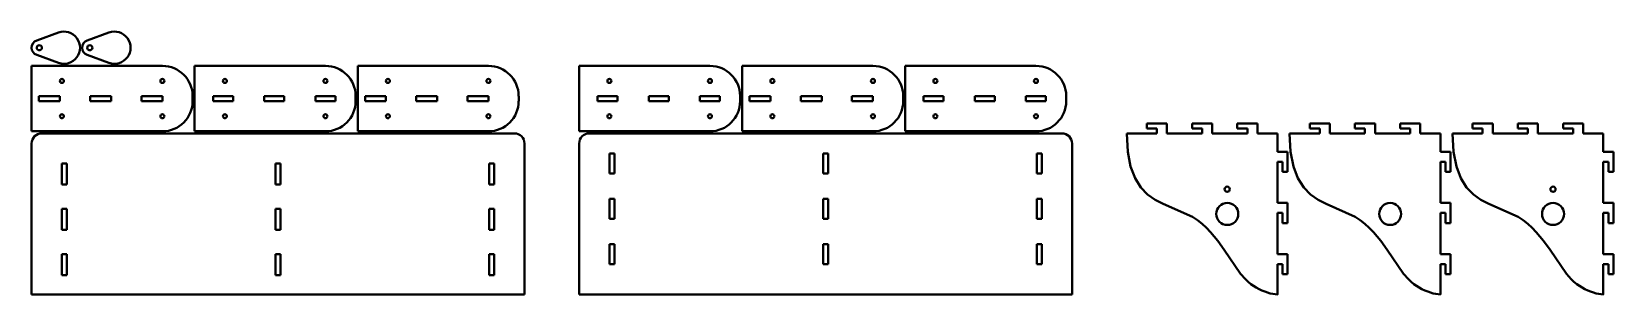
# Model space of a CAD drawing. Header units: inches. Extents: x 2.1 to 64, y 0.1 to 10.4.
import ezdxf

# ---------------------------------------------------------------- set-up
doc = ezdxf.new("R2010")
doc.units = ezdxf.units.IN
doc.header["$LTSCALE"] = 0.5
doc.header["$MEASUREMENT"] = 0
doc.layers.add('Visible', color=7, linetype='Continuous', lineweight=40)

msp = doc.modelspace()

# ---------------------------------------------------------------- linework, layer by layer
at = {"layer": 'Visible'}
for p, q in [((2.308, 10.082), (3.162, 10.391)), ((4.284, 10.082), (5.137, 10.391)), ((2.308, 9.515), (3.162, 9.206)), ((4.284, 9.515), (5.137, 9.206)), ((7.23, 9.089), (2.11, 9.089)), ((2.11, 6.526), (2.11, 9.089)), ((13.613, 9.089), (8.492, 9.089)), ((8.492, 6.526), (8.492, 9.089)), ((19.995, 9.089), (14.875, 9.089)), ((14.875, 6.526), (14.875, 9.089)), ((28.667, 9.089), (23.547, 9.089)), ((23.547, 6.526), (23.547, 9.089)), ((29.929, 9.089), (29.929, 6.526)), ((35.05, 9.089), (29.929, 9.089)), ((36.312, 9.089), (36.312, 6.526)), ((41.432, 9.089), (36.312, 9.089)), ((2.397, 7.904), (2.397, 7.712)), ((2.397, 7.904), (3.219, 7.904)), ((2.397, 7.712), (3.219, 7.712)), ((3.219, 7.712), (3.219, 7.904)), ((4.401, 7.904), (4.401, 7.712)), ((4.401, 7.904), (5.223, 7.904)), ((5.223, 7.712), (4.401, 7.712)), ((5.223, 7.712), (5.223, 7.904)), ((6.406, 7.904), (6.406, 7.712)), ((6.406, 7.904), (7.228, 7.904)), ((6.406, 7.712), (7.228, 7.712)), ((7.228, 7.712), (7.228, 7.904)), ((8.414, 7.709), (8.414, 7.906)), ((9.212, 7.712), (9.212, 7.904)), ((9.212, 7.904), (9.995, 7.904)), ((9.995, 7.712), (9.212, 7.712)), ((9.995, 7.904), (9.995, 7.712)), ((11.217, 7.904), (12, 7.904)), ((11.217, 7.712), (11.217, 7.904)), ((12, 7.712), (11.217, 7.712)), ((12, 7.904), (12, 7.712)), ((13.221, 7.712), (13.221, 7.904)), ((13.221, 7.904), (14.004, 7.904)), ((14.004, 7.712), (13.221, 7.712)), ((14.004, 7.904), (14.004, 7.712)), ((14.796, 7.709), (14.796, 7.906)), ((15.162, 7.904), (15.162, 7.712)), ((15.162, 7.904), (15.984, 7.904)), ((15.162, 7.712), (15.984, 7.712)), ((15.984, 7.712), (15.984, 7.904)), ((17.167, 7.904), (17.167, 7.712)), ((17.167, 7.904), (17.989, 7.904)), ((17.989, 7.712), (17.167, 7.712)), ((17.989, 7.712), (17.989, 7.904)), ((19.171, 7.904), (19.171, 7.712)), ((19.171, 7.904), (19.993, 7.904)), ((19.171, 7.712), (19.993, 7.712)), ((19.993, 7.712), (19.993, 7.904)), ((21.179, 7.709), (21.179, 7.906)), ((24.267, 7.712), (24.267, 7.904)), ((24.267, 7.904), (25.049, 7.904)), ((25.049, 7.712), (24.267, 7.712)), ((25.049, 7.904), (25.049, 7.712)), ((26.271, 7.904), (27.054, 7.904)), ((26.271, 7.712), (26.271, 7.904)), ((27.054, 7.712), (26.271, 7.712)), ((27.054, 7.904), (27.054, 7.712)), ((28.276, 7.712), (28.276, 7.904)), ((28.276, 7.904), (29.058, 7.904)), ((29.058, 7.712), (28.276, 7.712)), ((29.058, 7.904), (29.058, 7.712)), ((29.851, 7.709), (29.851, 7.906)), ((30.216, 7.712), (30.216, 7.904)), ((30.216, 7.904), (31.038, 7.904)), ((30.216, 7.712), (31.038, 7.712)), ((31.038, 7.904), (31.038, 7.712)), ((32.221, 7.712), (32.221, 7.904)), ((33.043, 7.904), (32.221, 7.904)), ((32.221, 7.712), (33.043, 7.712)), ((33.043, 7.904), (33.043, 7.712)), ((34.225, 7.712), (34.225, 7.904)), ((34.225, 7.904), (35.047, 7.904)), ((34.225, 7.712), (35.047, 7.712)), ((35.047, 7.904), (35.047, 7.712)), ((36.233, 7.906), (36.233, 7.709)), ((37.815, 7.904), (37.032, 7.904)), ((37.032, 7.904), (37.032, 7.712)), ((37.032, 7.712), (37.815, 7.712)), ((37.815, 7.712), (37.815, 7.904)), ((39.819, 7.904), (39.037, 7.904)), ((39.037, 7.904), (39.037, 7.712)), ((39.037, 7.712), (39.819, 7.712)), ((39.819, 7.712), (39.819, 7.904)), ((41.041, 7.904), (41.041, 7.712)), ((41.824, 7.904), (41.041, 7.904)), ((41.041, 7.712), (41.824, 7.712)), ((41.824, 7.712), (41.824, 7.904)), ((42.616, 7.906), (42.616, 7.709)), ((45.771, 6.639), (45.771, 6.836)), ((45.771, 6.836), (46.558, 6.836)), ((46.558, 6.836), (46.558, 6.442)), ((47.543, 6.639), (47.543, 6.836)), ((47.543, 6.836), (48.33, 6.836)), ((48.33, 6.836), (48.33, 6.442)), ((49.314, 6.639), (49.314, 6.836)), ((49.314, 6.836), (50.102, 6.836)), ((50.102, 6.836), (50.102, 6.442)), ((52.149, 6.639), (52.149, 6.836)), ((52.149, 6.836), (52.936, 6.836)), ((52.936, 6.836), (52.936, 6.442)), ((53.921, 6.639), (53.921, 6.836)), ((53.921, 6.836), (54.708, 6.836)), ((54.708, 6.836), (54.708, 6.442)), ((55.692, 6.639), (55.692, 6.836)), ((55.692, 6.836), (56.48, 6.836)), ((56.48, 6.836), (56.48, 6.442)), ((58.527, 6.639), (58.527, 6.836)), ((58.527, 6.836), (59.314, 6.836)), ((59.314, 6.836), (59.314, 6.442)), ((60.299, 6.639), (60.299, 6.836)), ((60.299, 6.836), (61.086, 6.836)), ((61.086, 6.836), (61.086, 6.442)), ((62.07, 6.639), (62.07, 6.836)), ((62.07, 6.836), (62.858, 6.836)), ((62.858, 6.836), (62.858, 6.442)), ((7.23, 6.526), (2.11, 6.526)), ((2.506, 6.447), (21.01, 6.447)), ((13.613, 6.526), (8.492, 6.526)), ((19.995, 6.526), (14.875, 6.526)), ((28.667, 6.526), (23.547, 6.526)), ((23.943, 6.447), (42.447, 6.447)), ((35.05, 6.526), (29.929, 6.526)), ((41.432, 6.526), (36.312, 6.526)), ((46.165, 6.442), (44.984, 6.442)), ((46.165, 6.639), (45.771, 6.639)), ((46.165, 6.442), (46.165, 6.639)), ((47.936, 6.442), (46.558, 6.442)), ((47.936, 6.639), (47.543, 6.639)), ((47.936, 6.442), (47.936, 6.639)), ((49.708, 6.442), (48.33, 6.442)), ((49.708, 6.639), (49.314, 6.639)), ((49.708, 6.442), (49.708, 6.639)), ((50.889, 6.442), (50.102, 6.442)), ((50.889, 5.727), (50.889, 6.442)), ((52.543, 6.442), (51.362, 6.442)), ((52.543, 6.639), (52.149, 6.639)), ((52.543, 6.442), (52.543, 6.639)), ((54.314, 6.442), (52.936, 6.442)), ((54.314, 6.639), (53.921, 6.639)), ((54.314, 6.442), (54.314, 6.639)), ((56.086, 6.442), (54.708, 6.442)), ((56.086, 6.639), (55.692, 6.639)), ((56.086, 6.442), (56.086, 6.639)), ((57.267, 6.442), (56.48, 6.442)), ((57.267, 5.727), (57.267, 6.442)), ((58.921, 6.442), (57.74, 6.442)), ((58.921, 6.639), (58.527, 6.639)), ((58.921, 6.442), (58.921, 6.639)), ((60.692, 6.442), (59.314, 6.442)), ((60.692, 6.639), (60.299, 6.639)), ((60.692, 6.442), (60.692, 6.639)), ((62.464, 6.442), (61.086, 6.442)), ((62.464, 6.639), (62.07, 6.639)), ((62.464, 6.442), (62.464, 6.639)), ((63.645, 6.442), (62.858, 6.442)), ((63.645, 5.727), (63.645, 6.442)), ((2.11, 0.143), (2.11, 6.051)), ((21.406, 0.143), (21.406, 6.051)), ((23.547, 0.143), (23.547, 6.051)), ((24.732, 4.872), (24.732, 5.655)), ((24.732, 5.655), (24.925, 5.655)), ((24.925, 5.655), (24.925, 4.872)), ((33.099, 5.655), (33.291, 5.655)), ((33.099, 4.872), (33.099, 5.655)), ((33.291, 5.655), (33.291, 4.872)), ((41.465, 4.872), (41.465, 5.655)), ((41.465, 5.655), (41.657, 5.655)), ((41.657, 5.655), (41.657, 4.872)), ((42.843, 0.143), (42.843, 6.051)), ((50.889, 5.727), (51.283, 5.727)), ((51.283, 5.727), (51.283, 4.939)), ((57.267, 5.727), (57.661, 5.727)), ((57.661, 5.727), (57.661, 4.939)), ((63.645, 5.727), (64.039, 5.727)), ((64.039, 5.727), (64.039, 4.939)), ((3.295, 4.439), (3.295, 5.261)), ((3.295, 5.261), (3.488, 5.261)), ((3.488, 5.261), (3.488, 4.439)), ((11.662, 4.439), (11.662, 5.261)), ((11.662, 5.261), (11.854, 5.261)), ((11.854, 5.261), (11.854, 4.439)), ((20.028, 5.261), (20.22, 5.261)), ((20.028, 4.439), (20.028, 5.261)), ((20.22, 4.439), (20.22, 5.261)), ((51.086, 5.333), (50.889, 5.333)), ((50.889, 3.722), (50.889, 5.333)), ((51.086, 4.939), (51.086, 5.333)), ((57.464, 5.333), (57.267, 5.333)), ((57.267, 3.722), (57.267, 5.333)), ((57.464, 4.939), (57.464, 5.333)), ((63.842, 5.333), (63.645, 5.333)), ((63.645, 3.722), (63.645, 5.333)), ((63.842, 4.939), (63.842, 5.333)), ((3.295, 4.439), (3.488, 4.439)), ((11.662, 4.439), (11.854, 4.439)), ((20.028, 4.439), (20.22, 4.439)), ((24.925, 4.872), (24.732, 4.872)), ((33.291, 4.872), (33.099, 4.872)), ((41.465, 4.872), (41.657, 4.872)), ((51.283, 4.939), (51.086, 4.939)), ((57.661, 4.939), (57.464, 4.939)), ((64.039, 4.939), (63.842, 4.939)), ((24.732, 3.883), (24.925, 3.883)), ((24.732, 3.101), (24.732, 3.883)), ((24.925, 3.883), (24.925, 3.101)), ((33.099, 3.883), (33.291, 3.883)), ((33.099, 3.101), (33.099, 3.883)), ((33.291, 3.883), (33.291, 3.101)), ((41.465, 3.101), (41.465, 3.883)), ((41.465, 3.883), (41.657, 3.883)), ((41.657, 3.883), (41.657, 3.101)), ((50.889, 3.722), (51.283, 3.722)), ((51.283, 3.722), (51.283, 2.935)), ((57.267, 3.722), (57.661, 3.722)), ((57.661, 3.722), (57.661, 2.935)), ((63.645, 3.722), (64.039, 3.722)), ((64.039, 3.722), (64.039, 2.935)), ((3.295, 2.667), (3.295, 3.489)), ((3.295, 3.489), (3.488, 3.489)), ((3.488, 3.489), (3.488, 2.667)), ((11.662, 2.667), (11.662, 3.489)), ((11.662, 3.489), (11.854, 3.489)), ((11.854, 3.489), (11.854, 2.667)), ((20.028, 3.489), (20.22, 3.489)), ((20.028, 2.667), (20.028, 3.489)), ((20.22, 2.667), (20.22, 3.489)), ((24.925, 3.101), (24.732, 3.101)), ((33.291, 3.101), (33.099, 3.101)), ((41.465, 3.101), (41.657, 3.101)), ((51.086, 3.329), (50.889, 3.329)), ((50.889, 1.718), (50.889, 3.329)), ((51.086, 2.935), (51.086, 3.329)), ((57.464, 3.329), (57.267, 3.329)), ((57.267, 1.718), (57.267, 3.329)), ((57.464, 2.935), (57.464, 3.329)), ((63.842, 3.329), (63.645, 3.329)), ((63.645, 1.718), (63.645, 3.329)), ((63.842, 2.935), (63.842, 3.329)), ((3.295, 2.667), (3.488, 2.667)), ((11.662, 2.667), (11.854, 2.667)), ((20.028, 2.667), (20.22, 2.667)), ((51.283, 2.935), (51.086, 2.935)), ((57.661, 2.935), (57.464, 2.935)), ((64.039, 2.935), (63.842, 2.935)), ((24.732, 2.112), (24.925, 2.112)), ((24.732, 2.112), (24.732, 1.329)), ((24.925, 2.112), (24.925, 1.329)), ((33.099, 2.112), (33.291, 2.112)), ((33.099, 1.329), (33.099, 2.112)), ((33.291, 2.112), (33.291, 1.329)), ((41.465, 1.329), (41.465, 2.112)), ((41.465, 2.112), (41.657, 2.112)), ((41.657, 2.112), (41.657, 1.329)), ((3.295, 1.718), (3.295, 0.896)), ((3.295, 1.718), (3.488, 1.718)), ((3.488, 1.718), (3.488, 0.896)), ((11.662, 0.896), (11.662, 1.718)), ((11.662, 1.718), (11.854, 1.718)), ((11.854, 1.718), (11.854, 0.896)), ((20.028, 1.718), (20.22, 1.718)), ((20.028, 0.896), (20.028, 1.718)), ((20.22, 1.718), (20.22, 0.896)), ((24.732, 1.329), (24.925, 1.329)), ((33.291, 1.329), (33.099, 1.329)), ((41.465, 1.329), (41.657, 1.329)), ((50.889, 1.718), (51.283, 1.718)), ((51.086, 1.324), (50.889, 1.324)), ((50.889, 0.143), (50.889, 1.324)), ((51.086, 0.93), (51.086, 1.324)), ((51.283, 1.718), (51.283, 0.93)), ((57.267, 1.718), (57.661, 1.718)), ((57.464, 1.324), (57.267, 1.324)), ((57.267, 0.143), (57.267, 1.324)), ((57.464, 0.93), (57.464, 1.324)), ((57.661, 1.718), (57.661, 0.93)), ((63.645, 1.718), (64.039, 1.718)), ((63.842, 1.324), (63.645, 1.324)), ((63.645, 0.143), (63.645, 1.324)), ((63.842, 0.93), (63.842, 1.324)), ((64.039, 1.718), (64.039, 0.93)), ((3.295, 0.896), (3.488, 0.896)), ((11.662, 0.896), (11.854, 0.896)), ((20.028, 0.896), (20.22, 0.896)), ((51.283, 0.93), (51.086, 0.93)), ((57.661, 0.93), (57.464, 0.93)), ((64.039, 0.93), (63.842, 0.93)), ((2.11, 0.143), (21.406, 0.143)), ((23.547, 0.143), (42.843, 0.143))]:
    msp.add_line(p, q, dxfattribs=at)
for points in [[(44.984, 6.442), (45.024, 5.723), (45.137, 5.144), (45.312, 4.686), (45.538, 4.33), (45.804, 4.057), (46.099, 3.849), (46.411, 3.688), (47.556, 3.174), (47.752, 3.042), (47.934, 2.898), (48.105, 2.743), (48.264, 2.58), (48.552, 2.239), (48.805, 1.89), (49.446, 0.949), (49.635, 0.734), (49.739, 0.637), (49.849, 0.546), (49.951, 0.474), (50.058, 0.408), (50.168, 0.349), (50.28, 0.296), (50.391, 0.251), (50.501, 0.213), (50.607, 0.183), (50.708, 0.161), (50.803, 0.148), (50.889, 0.143), (50.889, 0.143)], [(51.362, 6.442), (51.402, 5.723), (51.515, 5.144), (51.69, 4.686), (51.916, 4.33), (52.182, 4.057), (52.477, 3.849), (52.789, 3.688), (53.934, 3.174), (54.13, 3.042), (54.312, 2.898), (54.483, 2.743), (54.642, 2.58), (54.93, 2.239), (55.183, 1.89), (55.824, 0.949), (56.013, 0.734), (56.117, 0.637), (56.227, 0.546), (56.329, 0.474), (56.436, 0.408), (56.546, 0.349), (56.658, 0.296), (56.769, 0.251), (56.879, 0.213), (56.985, 0.183), (57.086, 0.161), (57.181, 0.148), (57.267, 0.143), (57.267, 0.143)], [(57.74, 6.442), (57.78, 5.723), (57.893, 5.144), (58.068, 4.686), (58.294, 4.33), (58.56, 4.057), (58.855, 3.849), (59.167, 3.688), (60.312, 3.174), (60.507, 3.042), (60.69, 2.898), (60.861, 2.743), (61.02, 2.58), (61.308, 2.239), (61.561, 1.89), (62.202, 0.949), (62.391, 0.734), (62.495, 0.637), (62.605, 0.546), (62.707, 0.474), (62.814, 0.408), (62.924, 0.349), (63.036, 0.296), (63.147, 0.251), (63.257, 0.213), (63.363, 0.183), (63.464, 0.161), (63.559, 0.148), (63.645, 0.143), (63.645, 0.143)]]:
    msp.add_lwpolyline(points, dxfattribs=at)
for centre, radius in [((2.411, 9.799), 0.1), ((4.387, 9.799), 0.1), ((3.293, 8.497), 0.0783), ((7.23, 8.497), 0.0783), ((9.676, 8.497), 0.0783), ((13.613, 8.497), 0.0783), ((16.058, 8.497), 0.0783), ((19.995, 8.497), 0.0783), ((24.73, 8.497), 0.0783), ((28.667, 8.497), 0.0783), ((31.113, 8.497), 0.0783), ((35.05, 8.497), 0.0783), ((37.495, 8.497), 0.0783), ((41.432, 8.497), 0.0783), ((3.293, 7.119), 0.0783), ((7.23, 7.119), 0.0783), ((9.676, 7.119), 0.0783), ((13.613, 7.119), 0.0783), ((16.058, 7.119), 0.0783), ((19.995, 7.119), 0.0783), ((24.73, 7.119), 0.0783), ((28.667, 7.119), 0.0783), ((31.113, 7.119), 0.0783), ((35.05, 7.119), 0.0783), ((37.495, 7.119), 0.0783), ((41.432, 7.119), 0.0783), ((48.921, 4.258), 0.102), ((61.677, 4.258), 0.102), ((48.921, 3.293), 0.431), ((55.299, 3.293), 0.431), ((61.677, 3.293), 0.431)]:
    msp.add_circle(centre, radius, dxfattribs=at)
for centre, radius, start, end in [((2.411, 9.799), 0.302, 109.91406, 250.08594), ((3.376, 9.799), 0.63, 250.08594, 109.91406), ((4.387, 9.799), 0.302, 109.91406, 250.08594), ((5.352, 9.799), 0.63, 250.08594, 109.91406), ((7.23, 7.906), 1.183, 0, 90), ((13.613, 7.906), 1.183, 0, 90), ((19.995, 7.906), 1.183, 0, 90), ((28.667, 7.906), 1.183, 0, 90), ((35.05, 7.906), 1.183, 0, 90), ((41.432, 7.906), 1.183, 0, 90), ((7.23, 7.709), 1.183, 270, 0), ((13.613, 7.709), 1.183, 270, 0), ((19.995, 7.709), 1.183, 270, 0), ((28.667, 7.709), 1.183, 270, 0), ((35.05, 7.709), 1.183, 270, 0), ((41.432, 7.709), 1.183, 270, 0), ((2.506, 6.051), 0.396, 90, 180), ((21.01, 6.051), 0.396, 0, 90), ((23.943, 6.051), 0.396, 90, 180), ((42.447, 6.051), 0.396, 0, 90)]:
    msp.add_arc(centre, radius, start, end, dxfattribs=at)

doc.saveas('drawing.dxf')
